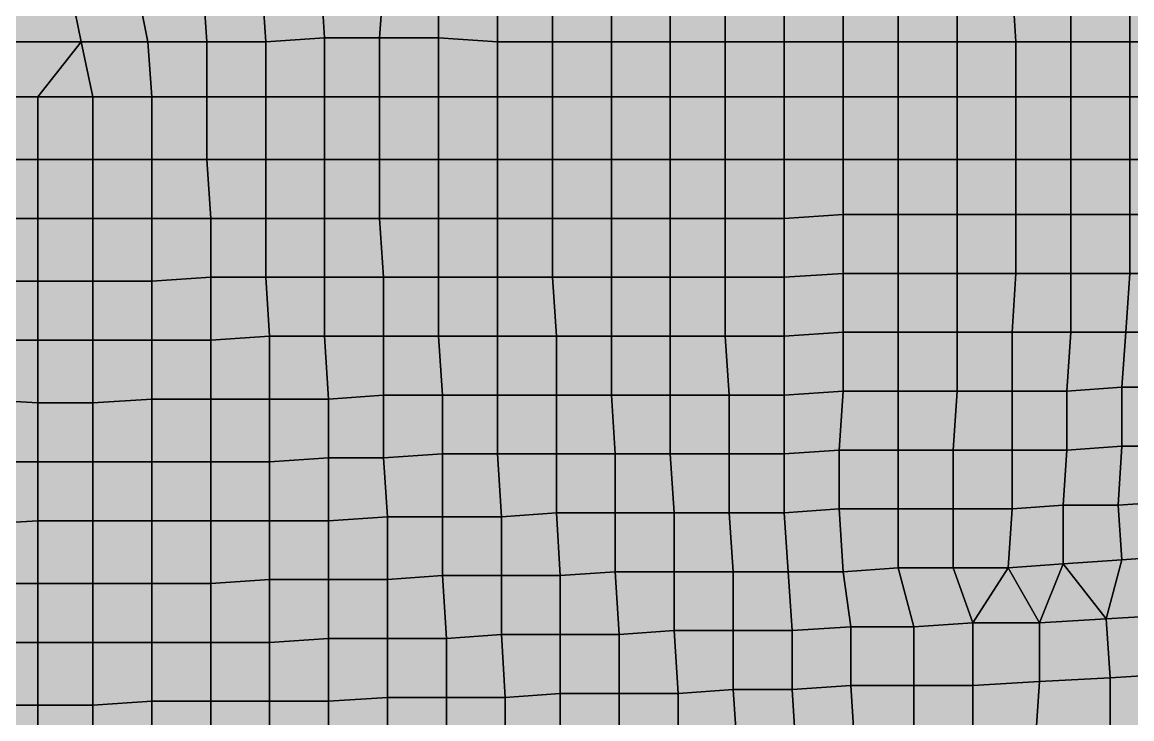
# Model space of a CAD drawing. Header units: metres. Extents: x -7480 to 79269, y -9100 to 45880.
# Drawn here: x 18280 to 23930, y 37971 to 41520 of the extents above; entities that cross this region are included whole.
import ezdxf

# ---------------------------------------------------------------- set-up
doc = ezdxf.new("R2010")
doc.units = ezdxf.units.M
doc.layers.add('COLOR_1', color=1, linetype='Continuous')
doc.layers.add('COLOR_181', color=181, linetype='Continuous')

msp = doc.modelspace()

# ---------------------------------------------------------------- hatches: boundary and pattern name
at = {"layer": 'COLOR_1'}
msp.add_hatch(color=256, dxfattribs=at).paths.add_polyline_path([(18040, 37740), (18360, 37740), (18360, 38040), (18040, 38040)])
at = {"layer": 'COLOR_181'}
for points in [[(18200, 41420), (18580, 41420), (18520, 41720), (18200, 41700)], [(18520, 41720), (18580, 41420), (18920, 41420), (18860, 41720)], [(18860, 41720), (18920, 41420), (19220, 41420), (19200, 41720)], [(19200, 41720), (19220, 41420), (19520, 41420), (19500, 41720)], [(19500, 41720), (19520, 41420), (19820, 41440), (19800, 41740)], [(19800, 41740), (19820, 41440), (20100, 41440), (20120, 41720)], [(20100, 41440), (20400, 41440), (20400, 41720), (20120, 41720)], [(20400, 41440), (20700, 41420), (20700, 41720), (20400, 41720)], [(20700, 41420), (20980, 41420), (20980, 41720), (20700, 41720)], [(20980, 41420), (21280, 41420), (21280, 41720), (20980, 41720)], [(21280, 41420), (21580, 41420), (21580, 41720), (21280, 41720)], [(21580, 41420), (21860, 41420), (21860, 41720), (21580, 41720)], [(21860, 41420), (22160, 41420), (22160, 41720), (21860, 41720)], [(22160, 41420), (22460, 41420), (22460, 41720), (22160, 41720)], [(22460, 41420), (22740, 41420), (22740, 41720), (22460, 41720)], [(22740, 41420), (23040, 41420), (23040, 41720), (22740, 41720)], [(23040, 41420), (23340, 41420), (23320, 41720), (23040, 41720)], [(23320, 41720), (23340, 41420), (23620, 41420), (23620, 41720)], [(23620, 41420), (23920, 41420), (23920, 41720), (23620, 41720)], [(23920, 41420), (24220, 41420), (24220, 41720), (23920, 41720)], [(18200, 41140), (18360, 41140), (18580, 41420), (18200, 41420)], [(18360, 41140), (18640, 41140), (18580, 41420)], [(18580, 41420), (18640, 41140), (18940, 41140), (18920, 41420)], [(18920, 41420), (18940, 41140), (19220, 41140), (19220, 41420)], [(19220, 41140), (19520, 41140), (19520, 41420), (19220, 41420)], [(19520, 41140), (19820, 41140), (19820, 41440), (19520, 41420)], [(19820, 41140), (20100, 41140), (20100, 41440), (19820, 41440)], [(20100, 41140), (20400, 41140), (20400, 41440), (20100, 41440)], [(20400, 41140), (20700, 41140), (20700, 41420), (20400, 41440)], [(20700, 41140), (20980, 41140), (20980, 41420), (20700, 41420)], [(20980, 41140), (21280, 41140), (21280, 41420), (20980, 41420)], [(21280, 41140), (21580, 41140), (21580, 41420), (21280, 41420)], [(21580, 41140), (21860, 41140), (21860, 41420), (21580, 41420)], [(21860, 41140), (22160, 41140), (22160, 41420), (21860, 41420)], [(22160, 41140), (22460, 41140), (22460, 41420), (22160, 41420)], [(22460, 41140), (22740, 41140), (22740, 41420), (22460, 41420)], [(22740, 41140), (23040, 41140), (23040, 41420), (22740, 41420)], [(23040, 41140), (23340, 41140), (23340, 41420), (23040, 41420)], [(23340, 41140), (23620, 41140), (23620, 41420), (23340, 41420)], [(23620, 41140), (23920, 41140), (23920, 41420), (23620, 41420)], [(23920, 41140), (24200, 41140), (24220, 41420), (23920, 41420)], [(18020, 40820), (18360, 40820), (18360, 41140), (18200, 41140)], [(18360, 40820), (18640, 40820), (18640, 41140), (18360, 41140)], [(18640, 40820), (18940, 40820), (18940, 41140), (18640, 41140)], [(18940, 40820), (19220, 40820), (19220, 41140), (18940, 41140)], [(19220, 40820), (19520, 40820), (19520, 41140), (19220, 41140)], [(19520, 40820), (19820, 40820), (19820, 41140), (19520, 41140)], [(19820, 40820), (20100, 40820), (20100, 41140), (19820, 41140)], [(20100, 40820), (20400, 40820), (20400, 41140), (20100, 41140)], [(20400, 40820), (20700, 40820), (20700, 41140), (20400, 41140)], [(20700, 40820), (20980, 40820), (20980, 41140), (20700, 41140)], [(20980, 40820), (21280, 40820), (21280, 41140), (20980, 41140)], [(21280, 40820), (21580, 40820), (21580, 41140), (21280, 41140)], [(21580, 40820), (21860, 40820), (21860, 41140), (21580, 41140)], [(21860, 40820), (22160, 40820), (22160, 41140), (21860, 41140)], [(22160, 40820), (22460, 40820), (22460, 41140), (22160, 41140)], [(22460, 40820), (22740, 40820), (22740, 41140), (22460, 41140)], [(22740, 40820), (23040, 40820), (23040, 41140), (22740, 41140)], [(23040, 40820), (23340, 40820), (23340, 41140), (23040, 41140)], [(23340, 40820), (23620, 40820), (23620, 41140), (23340, 41140)], [(23620, 40820), (23920, 40820), (23920, 41140), (23620, 41140)], [(23920, 40820), (24200, 40820), (24200, 41140), (23920, 41140)], [(18020, 40820), (18040, 40520), (18360, 40520), (18360, 40820)], [(18360, 40520), (18640, 40520), (18640, 40820), (18360, 40820)], [(18640, 40520), (18940, 40520), (18940, 40820), (18640, 40820)], [(18940, 40520), (19240, 40520), (19220, 40820), (18940, 40820)], [(19220, 40820), (19240, 40520), (19520, 40520), (19520, 40820)], [(19520, 40520), (19820, 40520), (19820, 40820), (19520, 40820)], [(19820, 40520), (20100, 40520), (20100, 40820), (19820, 40820)], [(20100, 40520), (20400, 40520), (20400, 40820), (20100, 40820)], [(20400, 40520), (20700, 40520), (20700, 40820), (20400, 40820)], [(20700, 40520), (20980, 40520), (20980, 40820), (20700, 40820)], [(20980, 40520), (21280, 40520), (21280, 40820), (20980, 40820)], [(21280, 40520), (21580, 40520), (21580, 40820), (21280, 40820)], [(21580, 40520), (21860, 40520), (21860, 40820), (21580, 40820)], [(21860, 40520), (22160, 40520), (22160, 40820), (21860, 40820)], [(22160, 40520), (22460, 40540), (22460, 40820), (22160, 40820)], [(22460, 40540), (22740, 40540), (22740, 40820), (22460, 40820)], [(22740, 40540), (23040, 40540), (23040, 40820), (22740, 40820)], [(23040, 40540), (23340, 40540), (23340, 40820), (23040, 40820)], [(23340, 40540), (23620, 40540), (23620, 40820), (23340, 40820)], [(23620, 40540), (23920, 40540), (23920, 40820), (23620, 40820)], [(23920, 40540), (24200, 40540), (24200, 40820), (23920, 40820)], [(18040, 40200), (18360, 40200), (18360, 40520), (18040, 40520)], [(18360, 40200), (18640, 40200), (18640, 40520), (18360, 40520)], [(18640, 40200), (18940, 40200), (18940, 40520), (18640, 40520)], [(18940, 40200), (19240, 40220), (19240, 40520), (18940, 40520)], [(19240, 40220), (19520, 40220), (19520, 40520), (19240, 40520)], [(19520, 40220), (19820, 40220), (19820, 40520), (19520, 40520)], [(19820, 40220), (20120, 40220), (20100, 40520), (19820, 40520)], [(20100, 40520), (20120, 40220), (20400, 40220), (20400, 40520)], [(20400, 40220), (20700, 40220), (20700, 40520), (20400, 40520)], [(20700, 40220), (20980, 40220), (20980, 40520), (20700, 40520)], [(20980, 40220), (21280, 40220), (21280, 40520), (20980, 40520)], [(21280, 40220), (21580, 40220), (21580, 40520), (21280, 40520)], [(21580, 40220), (21860, 40220), (21860, 40520), (21580, 40520)], [(21860, 40220), (22160, 40220), (22160, 40520), (21860, 40520)], [(22160, 40220), (22460, 40240), (22460, 40540), (22160, 40520)], [(22460, 40240), (22740, 40240), (22740, 40540), (22460, 40540)], [(22740, 40240), (23040, 40240), (23040, 40540), (22740, 40540)], [(23040, 40240), (23340, 40240), (23340, 40540), (23040, 40540)], [(23340, 40240), (23620, 40240), (23620, 40540), (23340, 40540)], [(23620, 40240), (23920, 40240), (23920, 40540), (23620, 40540)], [(23920, 40240), (24200, 40240), (24200, 40540), (23920, 40540)], [(22160, 39920), (22460, 39940), (22460, 40240), (22160, 40220)], [(22460, 39940), (22740, 39940), (22740, 40240), (22460, 40240)], [(22740, 39940), (23040, 39940), (23040, 40240), (22740, 40240)], [(23040, 39940), (23320, 39940), (23340, 40240), (23040, 40240)], [(23320, 39940), (23620, 39940), (23620, 40240), (23340, 40240)], [(23620, 39940), (23900, 39940), (23920, 40240), (23620, 40240)], [(23900, 39940), (24180, 39940), (24200, 40240), (23920, 40240)], [(18040, 39900), (18360, 39900), (18360, 40200), (18040, 40200)], [(18360, 39900), (18640, 39900), (18640, 40200), (18360, 40200)], [(18640, 39900), (18940, 39900), (18940, 40200), (18640, 40200)], [(18940, 39900), (19240, 39900), (19240, 40220), (18940, 40200)], [(19240, 39900), (19540, 39920), (19520, 40220), (19240, 40220)], [(19520, 40220), (19540, 39920), (19820, 39920), (19820, 40220)], [(19820, 39920), (20120, 39920), (20120, 40220), (19820, 40220)], [(20120, 39920), (20400, 39920), (20400, 40220), (20120, 40220)], [(20400, 39920), (20700, 39920), (20700, 40220), (20400, 40220)], [(20700, 39920), (21000, 39920), (20980, 40220), (20700, 40220)], [(20980, 40220), (21000, 39920), (21280, 39920), (21280, 40220)], [(21280, 39920), (21580, 39920), (21580, 40220), (21280, 40220)], [(21580, 39920), (21860, 39920), (21860, 40220), (21580, 40220)], [(21860, 39920), (22160, 39920), (22160, 40220), (21860, 40220)], [(18040, 39600), (18360, 39580), (18360, 39900), (18040, 39900)], [(18360, 39580), (18640, 39580), (18640, 39900), (18360, 39900)], [(18640, 39580), (18940, 39600), (18940, 39900), (18640, 39900)], [(18940, 39600), (19240, 39600), (19240, 39900), (18940, 39900)], [(19240, 39600), (19540, 39600), (19540, 39920), (19240, 39900)], [(19540, 39600), (19840, 39600), (19820, 39920), (19540, 39920)], [(19820, 39920), (19840, 39600), (20120, 39620), (20120, 39920)], [(20120, 39620), (20420, 39620), (20400, 39920), (20120, 39920)], [(20400, 39920), (20420, 39620), (20700, 39620), (20700, 39920)], [(20700, 39620), (21000, 39620), (21000, 39920), (20700, 39920)], [(21000, 39620), (21280, 39620), (21280, 39920), (21000, 39920)], [(21280, 39620), (21580, 39620), (21580, 39920), (21280, 39920)], [(21580, 39620), (21880, 39620), (21860, 39920), (21580, 39920)], [(21860, 39920), (21880, 39620), (22160, 39620), (22160, 39920)], [(22160, 39620), (22460, 39640), (22460, 39940), (22160, 39920)], [(22460, 39640), (22740, 39640), (22740, 39940), (22460, 39940)], [(22740, 39640), (23040, 39640), (23040, 39940), (22740, 39940)], [(23040, 39640), (23320, 39640), (23320, 39940), (23040, 39940)], [(23320, 39640), (23600, 39640), (23620, 39940), (23320, 39940)], [(23600, 39640), (23880, 39660), (23900, 39940), (23620, 39940)], [(23880, 39660), (24160, 39660), (24180, 39940), (23900, 39940)], [(19840, 39300), (20120, 39300), (20120, 39620), (19840, 39600)], [(20120, 39300), (20420, 39320), (20420, 39620), (20120, 39620)], [(20420, 39320), (20700, 39320), (20700, 39620), (20420, 39620)], [(20700, 39320), (21000, 39320), (21000, 39620), (20700, 39620)], [(21000, 39320), (21300, 39320), (21280, 39620), (21000, 39620)], [(21280, 39620), (21300, 39320), (21580, 39320), (21580, 39620)], [(21580, 39320), (21880, 39320), (21880, 39620), (21580, 39620)], [(21880, 39320), (22160, 39320), (22160, 39620), (21880, 39620)], [(22160, 39320), (22440, 39340), (22460, 39640), (22160, 39620)], [(22440, 39340), (22740, 39340), (22740, 39640), (22460, 39640)], [(22740, 39340), (23020, 39340), (23040, 39640), (22740, 39640)], [(23020, 39340), (23320, 39340), (23320, 39640), (23040, 39640)], [(23320, 39340), (23600, 39340), (23600, 39640), (23320, 39640)], [(23600, 39340), (23880, 39360), (23880, 39660), (23600, 39640)], [(23880, 39360), (24140, 39360), (24160, 39660), (23880, 39660)], [(18040, 39280), (18360, 39280), (18360, 39580), (18040, 39600)], [(18360, 39280), (18640, 39280), (18640, 39580), (18360, 39580)], [(18640, 39280), (18940, 39280), (18940, 39600), (18640, 39580)], [(18940, 39280), (19240, 39280), (19240, 39600), (18940, 39600)], [(19240, 39280), (19540, 39280), (19540, 39600), (19240, 39600)], [(19540, 39280), (19840, 39300), (19840, 39600), (19540, 39600)], [(22160, 39020), (22440, 39040), (22440, 39340), (22160, 39320)], [(22440, 39040), (22740, 39040), (22740, 39340), (22440, 39340)], [(22740, 39040), (23020, 39040), (23020, 39340), (22740, 39340)], [(23020, 39040), (23320, 39040), (23320, 39340), (23020, 39340)], [(23320, 39040), (23580, 39060), (23600, 39340), (23320, 39340)], [(23580, 39060), (23860, 39060), (23880, 39360), (23600, 39340)], [(23860, 39060), (24160, 39080), (24140, 39360), (23880, 39360)], [(18040, 38960), (18360, 38980), (18360, 39280), (18040, 39280)], [(18360, 38980), (18640, 38980), (18640, 39280), (18360, 39280)], [(18640, 38980), (18940, 38980), (18940, 39280), (18640, 39280)], [(18940, 38980), (19240, 38980), (19240, 39280), (18940, 39280)], [(19240, 38980), (19540, 38980), (19540, 39280), (19240, 39280)], [(19540, 38980), (19840, 38980), (19840, 39300), (19540, 39280)], [(19840, 38980), (20140, 39000), (20120, 39300), (19840, 39300)], [(20120, 39300), (20140, 39000), (20420, 39000), (20420, 39320)], [(20420, 39000), (20720, 39000), (20700, 39320), (20420, 39320)], [(20700, 39320), (20720, 39000), (21000, 39020), (21000, 39320)], [(21000, 39020), (21300, 39020), (21300, 39320), (21000, 39320)], [(21300, 39020), (21600, 39020), (21580, 39320), (21300, 39320)], [(21580, 39320), (21600, 39020), (21880, 39020), (21880, 39320)], [(21880, 39020), (22160, 39020), (22160, 39320), (21880, 39320)], [(23300, 38740), (23580, 38760), (23580, 39060), (23320, 39040)], [(23580, 38760), (23880, 38780), (23860, 39060), (23580, 39060)], [(23860, 39060), (23880, 38780), (24140, 38800), (24160, 39080)], [(19840, 38680), (20140, 38680), (20140, 39000), (19840, 38980)], [(20140, 38680), (20420, 38700), (20420, 39000), (20140, 39000)], [(20420, 38700), (20720, 38700), (20720, 39000), (20420, 39000)], [(20720, 38700), (21020, 38700), (21000, 39020), (20720, 39000)], [(21000, 39020), (21020, 38700), (21300, 38720), (21300, 39020)], [(21300, 38720), (21600, 38720), (21600, 39020), (21300, 39020)], [(21600, 38720), (21900, 38720), (21880, 39020), (21600, 39020)], [(21880, 39020), (21900, 38720), (22180, 38720), (22160, 39020)], [(22160, 39020), (22180, 38720), (22460, 38720), (22440, 39040)], [(22440, 39040), (22460, 38720), (22740, 38740), (22740, 39040)], [(22740, 38740), (23020, 38740), (23020, 39040), (22740, 39040)], [(23020, 38740), (23300, 38740), (23320, 39040), (23020, 39040)], [(18040, 38660), (18360, 38660), (18360, 38980), (18040, 38960)], [(18360, 38660), (18640, 38660), (18640, 38980), (18360, 38980)], [(18640, 38660), (18940, 38660), (18940, 38980), (18640, 38980)], [(18940, 38660), (19240, 38660), (19240, 38980), (18940, 38980)], [(19240, 38660), (19540, 38680), (19540, 38980), (19240, 38980)], [(19540, 38680), (19840, 38680), (19840, 38980), (19540, 38980)], [(23300, 38740), (23460, 38460), (23580, 38760)], [(23460, 38460), (23800, 38480), (23580, 38760)], [(23580, 38760), (23800, 38480), (23880, 38780)], [(23800, 38480), (24140, 38500), (24140, 38800), (23880, 38780)], [(21020, 38400), (21320, 38400), (21300, 38720), (21020, 38700)], [(21300, 38720), (21320, 38400), (21600, 38420), (21600, 38720)], [(21600, 38420), (21900, 38420), (21900, 38720), (21600, 38720)], [(21900, 38420), (22200, 38420), (22180, 38720), (21900, 38720)], [(22180, 38720), (22200, 38420), (22500, 38440), (22460, 38720)], [(22460, 38720), (22500, 38440), (22820, 38440), (22740, 38740)], [(22740, 38740), (22820, 38440), (23120, 38460), (23020, 38740)], [(23020, 38740), (23120, 38460), (23300, 38740)], [(23120, 38460), (23460, 38460), (23300, 38740)], [(18040, 38360), (18360, 38360), (18360, 38660), (18040, 38660)], [(18360, 38360), (18640, 38360), (18640, 38660), (18360, 38660)], [(18640, 38360), (18940, 38360), (18940, 38660), (18640, 38660)], [(18940, 38360), (19240, 38360), (19240, 38660), (18940, 38660)], [(19240, 38360), (19540, 38360), (19540, 38680), (19240, 38660)], [(19540, 38360), (19840, 38380), (19840, 38680), (19540, 38680)], [(19840, 38380), (20140, 38380), (20140, 38680), (19840, 38680)], [(20140, 38380), (20440, 38380), (20420, 38700), (20140, 38680)], [(20420, 38700), (20440, 38380), (20720, 38400), (20720, 38700)], [(20720, 38400), (21020, 38400), (21020, 38700), (20720, 38700)], [(23460, 38160), (23820, 38180), (23800, 38480), (23460, 38460)], [(23800, 38480), (23820, 38180), (24140, 38200), (24140, 38500)], [(21320, 38100), (21620, 38100), (21600, 38420), (21320, 38400)], [(21600, 38420), (21620, 38100), (21900, 38120), (21900, 38420)], [(21900, 38120), (22200, 38120), (22200, 38420), (21900, 38420)], [(22200, 38120), (22500, 38140), (22500, 38440), (22200, 38420)], [(22500, 38140), (22820, 38140), (22820, 38440), (22500, 38440)], [(22820, 38140), (23120, 38140), (23120, 38460), (22820, 38440)], [(23120, 38140), (23460, 38160), (23460, 38460), (23120, 38460)], [(19540, 38060), (19840, 38060), (19840, 38380), (19540, 38360)], [(19840, 38060), (20140, 38080), (20140, 38380), (19840, 38380)], [(20140, 38080), (20440, 38080), (20440, 38380), (20140, 38380)], [(20440, 38080), (20740, 38080), (20720, 38400), (20440, 38380)], [(20720, 38400), (20740, 38080), (21020, 38100), (21020, 38400)], [(21020, 38100), (21320, 38100), (21320, 38400), (21020, 38400)], [(18040, 38040), (18360, 38040), (18360, 38360), (18040, 38360)], [(18360, 38040), (18640, 38040), (18640, 38360), (18360, 38360)], [(18640, 38040), (18940, 38060), (18940, 38360), (18640, 38360)], [(18940, 38060), (19240, 38060), (19240, 38360), (18940, 38360)], [(19240, 38060), (19540, 38060), (19540, 38360), (19240, 38360)], [(23820, 37860), (24140, 37880), (24140, 38200), (23820, 38180)], [(22200, 38120), (22220, 37820), (22520, 37820), (22500, 38140)], [(22500, 38140), (22520, 37820), (22820, 37840), (22820, 38140)], [(22820, 37840), (23120, 37840), (23120, 38140), (22820, 38140)], [(23120, 37840), (23440, 37860), (23460, 38160), (23120, 38140)], [(23440, 37860), (23820, 37860), (23820, 38180), (23460, 38160)], [(20740, 37780), (21020, 37780), (21020, 38100), (20740, 38080)], [(21020, 37780), (21320, 37800), (21320, 38100), (21020, 38100)], [(21320, 37800), (21620, 37800), (21620, 38100), (21320, 38100)], [(21620, 37800), (21920, 37820), (21900, 38120), (21620, 38100)], [(21900, 38120), (21920, 37820), (22220, 37820), (22200, 38120)], [(18360, 37740), (18640, 37740), (18640, 38040), (18360, 38040)], [(18640, 37740), (18940, 37740), (18940, 38060), (18640, 38040)], [(18940, 37740), (19240, 37740), (19240, 38060), (18940, 38060)], [(19240, 37740), (19540, 37760), (19540, 38060), (19240, 38060)], [(19540, 37760), (19840, 37760), (19840, 38060), (19540, 38060)], [(19840, 37760), (20140, 37760), (20140, 38080), (19840, 38060)], [(20140, 37760), (20440, 37780), (20440, 38080), (20140, 38080)], [(20440, 37780), (20740, 37780), (20740, 38080), (20440, 38080)]]:
    msp.add_hatch(color=256, dxfattribs=at).paths.add_polyline_path(points)

# ---------------------------------------------------------------- linework, layer by layer
at = {"layer": 'COLOR_1'}
msp.add_lwpolyline([(18040, 37740), (18360, 37740), (18360, 38040), (18040, 38040)], close=True, dxfattribs=at)
at = {"layer": 'COLOR_181'}
for points in [[(18200, 41420), (18580, 41420), (18520, 41720), (18200, 41700)], [(18520, 41720), (18580, 41420), (18920, 41420), (18860, 41720)], [(18860, 41720), (18920, 41420), (19220, 41420), (19200, 41720)], [(19200, 41720), (19220, 41420), (19520, 41420), (19500, 41720)], [(19500, 41720), (19520, 41420), (19820, 41440), (19800, 41740)], [(19800, 41740), (19820, 41440), (20100, 41440), (20120, 41720)], [(20100, 41440), (20400, 41440), (20400, 41720), (20120, 41720)], [(20400, 41440), (20700, 41420), (20700, 41720), (20400, 41720)], [(20700, 41420), (20980, 41420), (20980, 41720), (20700, 41720)], [(20980, 41420), (21280, 41420), (21280, 41720), (20980, 41720)], [(21280, 41420), (21580, 41420), (21580, 41720), (21280, 41720)], [(21580, 41420), (21860, 41420), (21860, 41720), (21580, 41720)], [(21860, 41420), (22160, 41420), (22160, 41720), (21860, 41720)], [(22160, 41420), (22460, 41420), (22460, 41720), (22160, 41720)], [(22460, 41420), (22740, 41420), (22740, 41720), (22460, 41720)], [(22740, 41420), (23040, 41420), (23040, 41720), (22740, 41720)], [(23040, 41420), (23340, 41420), (23320, 41720), (23040, 41720)], [(23320, 41720), (23340, 41420), (23620, 41420), (23620, 41720)], [(23620, 41420), (23920, 41420), (23920, 41720), (23620, 41720)], [(23920, 41420), (24220, 41420), (24220, 41720), (23920, 41720)], [(18200, 41140), (18360, 41140), (18580, 41420), (18200, 41420)], [(18360, 41140), (18640, 41140), (18580, 41420)], [(18580, 41420), (18640, 41140), (18940, 41140), (18920, 41420)], [(18920, 41420), (18940, 41140), (19220, 41140), (19220, 41420)], [(19220, 41140), (19520, 41140), (19520, 41420), (19220, 41420)], [(19520, 41140), (19820, 41140), (19820, 41440), (19520, 41420)], [(19820, 41140), (20100, 41140), (20100, 41440), (19820, 41440)], [(20100, 41140), (20400, 41140), (20400, 41440), (20100, 41440)], [(20400, 41140), (20700, 41140), (20700, 41420), (20400, 41440)], [(20700, 41140), (20980, 41140), (20980, 41420), (20700, 41420)], [(20980, 41140), (21280, 41140), (21280, 41420), (20980, 41420)], [(21280, 41140), (21580, 41140), (21580, 41420), (21280, 41420)], [(21580, 41140), (21860, 41140), (21860, 41420), (21580, 41420)], [(21860, 41140), (22160, 41140), (22160, 41420), (21860, 41420)], [(22160, 41140), (22460, 41140), (22460, 41420), (22160, 41420)], [(22460, 41140), (22740, 41140), (22740, 41420), (22460, 41420)], [(22740, 41140), (23040, 41140), (23040, 41420), (22740, 41420)], [(23040, 41140), (23340, 41140), (23340, 41420), (23040, 41420)], [(23340, 41140), (23620, 41140), (23620, 41420), (23340, 41420)], [(23620, 41140), (23920, 41140), (23920, 41420), (23620, 41420)], [(23920, 41140), (24200, 41140), (24220, 41420), (23920, 41420)], [(18020, 40820), (18360, 40820), (18360, 41140), (18200, 41140)], [(18360, 40820), (18640, 40820), (18640, 41140), (18360, 41140)], [(18640, 40820), (18940, 40820), (18940, 41140), (18640, 41140)], [(18940, 40820), (19220, 40820), (19220, 41140), (18940, 41140)], [(19220, 40820), (19520, 40820), (19520, 41140), (19220, 41140)], [(19520, 40820), (19820, 40820), (19820, 41140), (19520, 41140)], [(19820, 40820), (20100, 40820), (20100, 41140), (19820, 41140)], [(20100, 40820), (20400, 40820), (20400, 41140), (20100, 41140)], [(20400, 40820), (20700, 40820), (20700, 41140), (20400, 41140)], [(20700, 40820), (20980, 40820), (20980, 41140), (20700, 41140)], [(20980, 40820), (21280, 40820), (21280, 41140), (20980, 41140)], [(21280, 40820), (21580, 40820), (21580, 41140), (21280, 41140)], [(21580, 40820), (21860, 40820), (21860, 41140), (21580, 41140)], [(21860, 40820), (22160, 40820), (22160, 41140), (21860, 41140)], [(22160, 40820), (22460, 40820), (22460, 41140), (22160, 41140)], [(22460, 40820), (22740, 40820), (22740, 41140), (22460, 41140)], [(22740, 40820), (23040, 40820), (23040, 41140), (22740, 41140)], [(23040, 40820), (23340, 40820), (23340, 41140), (23040, 41140)], [(23340, 40820), (23620, 40820), (23620, 41140), (23340, 41140)], [(23620, 40820), (23920, 40820), (23920, 41140), (23620, 41140)], [(23920, 40820), (24200, 40820), (24200, 41140), (23920, 41140)], [(18020, 40820), (18040, 40520), (18360, 40520), (18360, 40820)], [(18360, 40520), (18640, 40520), (18640, 40820), (18360, 40820)], [(18640, 40520), (18940, 40520), (18940, 40820), (18640, 40820)], [(18940, 40520), (19240, 40520), (19220, 40820), (18940, 40820)], [(19220, 40820), (19240, 40520), (19520, 40520), (19520, 40820)], [(19520, 40520), (19820, 40520), (19820, 40820), (19520, 40820)], [(19820, 40520), (20100, 40520), (20100, 40820), (19820, 40820)], [(20100, 40520), (20400, 40520), (20400, 40820), (20100, 40820)], [(20400, 40520), (20700, 40520), (20700, 40820), (20400, 40820)], [(20700, 40520), (20980, 40520), (20980, 40820), (20700, 40820)], [(20980, 40520), (21280, 40520), (21280, 40820), (20980, 40820)], [(21280, 40520), (21580, 40520), (21580, 40820), (21280, 40820)], [(21580, 40520), (21860, 40520), (21860, 40820), (21580, 40820)], [(21860, 40520), (22160, 40520), (22160, 40820), (21860, 40820)], [(22160, 40520), (22460, 40540), (22460, 40820), (22160, 40820)], [(22460, 40540), (22740, 40540), (22740, 40820), (22460, 40820)], [(22740, 40540), (23040, 40540), (23040, 40820), (22740, 40820)], [(23040, 40540), (23340, 40540), (23340, 40820), (23040, 40820)], [(23340, 40540), (23620, 40540), (23620, 40820), (23340, 40820)], [(23620, 40540), (23920, 40540), (23920, 40820), (23620, 40820)], [(23920, 40540), (24200, 40540), (24200, 40820), (23920, 40820)], [(18040, 40200), (18360, 40200), (18360, 40520), (18040, 40520)], [(18360, 40200), (18640, 40200), (18640, 40520), (18360, 40520)], [(18640, 40200), (18940, 40200), (18940, 40520), (18640, 40520)], [(18940, 40200), (19240, 40220), (19240, 40520), (18940, 40520)], [(19240, 40220), (19520, 40220), (19520, 40520), (19240, 40520)], [(19520, 40220), (19820, 40220), (19820, 40520), (19520, 40520)], [(19820, 40220), (20120, 40220), (20100, 40520), (19820, 40520)], [(20100, 40520), (20120, 40220), (20400, 40220), (20400, 40520)], [(20400, 40220), (20700, 40220), (20700, 40520), (20400, 40520)], [(20700, 40220), (20980, 40220), (20980, 40520), (20700, 40520)], [(20980, 40220), (21280, 40220), (21280, 40520), (20980, 40520)], [(21280, 40220), (21580, 40220), (21580, 40520), (21280, 40520)], [(21580, 40220), (21860, 40220), (21860, 40520), (21580, 40520)], [(21860, 40220), (22160, 40220), (22160, 40520), (21860, 40520)], [(22160, 40220), (22460, 40240), (22460, 40540), (22160, 40520)], [(22460, 40240), (22740, 40240), (22740, 40540), (22460, 40540)], [(22740, 40240), (23040, 40240), (23040, 40540), (22740, 40540)], [(23040, 40240), (23340, 40240), (23340, 40540), (23040, 40540)], [(23340, 40240), (23620, 40240), (23620, 40540), (23340, 40540)], [(23620, 40240), (23920, 40240), (23920, 40540), (23620, 40540)], [(23920, 40240), (24200, 40240), (24200, 40540), (23920, 40540)], [(22160, 39920), (22460, 39940), (22460, 40240), (22160, 40220)], [(22460, 39940), (22740, 39940), (22740, 40240), (22460, 40240)], [(22740, 39940), (23040, 39940), (23040, 40240), (22740, 40240)], [(23040, 39940), (23320, 39940), (23340, 40240), (23040, 40240)], [(23320, 39940), (23620, 39940), (23620, 40240), (23340, 40240)], [(23620, 39940), (23900, 39940), (23920, 40240), (23620, 40240)], [(23900, 39940), (24180, 39940), (24200, 40240), (23920, 40240)], [(18040, 39900), (18360, 39900), (18360, 40200), (18040, 40200)], [(18360, 39900), (18640, 39900), (18640, 40200), (18360, 40200)], [(18640, 39900), (18940, 39900), (18940, 40200), (18640, 40200)], [(18940, 39900), (19240, 39900), (19240, 40220), (18940, 40200)], [(19240, 39900), (19540, 39920), (19520, 40220), (19240, 40220)], [(19520, 40220), (19540, 39920), (19820, 39920), (19820, 40220)], [(19820, 39920), (20120, 39920), (20120, 40220), (19820, 40220)], [(20120, 39920), (20400, 39920), (20400, 40220), (20120, 40220)], [(20400, 39920), (20700, 39920), (20700, 40220), (20400, 40220)], [(20700, 39920), (21000, 39920), (20980, 40220), (20700, 40220)], [(20980, 40220), (21000, 39920), (21280, 39920), (21280, 40220)], [(21280, 39920), (21580, 39920), (21580, 40220), (21280, 40220)], [(21580, 39920), (21860, 39920), (21860, 40220), (21580, 40220)], [(21860, 39920), (22160, 39920), (22160, 40220), (21860, 40220)], [(18040, 39600), (18360, 39580), (18360, 39900), (18040, 39900)], [(18360, 39580), (18640, 39580), (18640, 39900), (18360, 39900)], [(18640, 39580), (18940, 39600), (18940, 39900), (18640, 39900)], [(18940, 39600), (19240, 39600), (19240, 39900), (18940, 39900)], [(19240, 39600), (19540, 39600), (19540, 39920), (19240, 39900)], [(19540, 39600), (19840, 39600), (19820, 39920), (19540, 39920)], [(19820, 39920), (19840, 39600), (20120, 39620), (20120, 39920)], [(20120, 39620), (20420, 39620), (20400, 39920), (20120, 39920)], [(20400, 39920), (20420, 39620), (20700, 39620), (20700, 39920)], [(20700, 39620), (21000, 39620), (21000, 39920), (20700, 39920)], [(21000, 39620), (21280, 39620), (21280, 39920), (21000, 39920)], [(21280, 39620), (21580, 39620), (21580, 39920), (21280, 39920)], [(21580, 39620), (21880, 39620), (21860, 39920), (21580, 39920)], [(21860, 39920), (21880, 39620), (22160, 39620), (22160, 39920)], [(22160, 39620), (22460, 39640), (22460, 39940), (22160, 39920)], [(22460, 39640), (22740, 39640), (22740, 39940), (22460, 39940)], [(22740, 39640), (23040, 39640), (23040, 39940), (22740, 39940)], [(23040, 39640), (23320, 39640), (23320, 39940), (23040, 39940)], [(23320, 39640), (23600, 39640), (23620, 39940), (23320, 39940)], [(23600, 39640), (23880, 39660), (23900, 39940), (23620, 39940)], [(23880, 39660), (24160, 39660), (24180, 39940), (23900, 39940)], [(19840, 39300), (20120, 39300), (20120, 39620), (19840, 39600)], [(20120, 39300), (20420, 39320), (20420, 39620), (20120, 39620)], [(20420, 39320), (20700, 39320), (20700, 39620), (20420, 39620)], [(20700, 39320), (21000, 39320), (21000, 39620), (20700, 39620)], [(21000, 39320), (21300, 39320), (21280, 39620), (21000, 39620)], [(21280, 39620), (21300, 39320), (21580, 39320), (21580, 39620)], [(21580, 39320), (21880, 39320), (21880, 39620), (21580, 39620)], [(21880, 39320), (22160, 39320), (22160, 39620), (21880, 39620)], [(22160, 39320), (22440, 39340), (22460, 39640), (22160, 39620)], [(22440, 39340), (22740, 39340), (22740, 39640), (22460, 39640)], [(22740, 39340), (23020, 39340), (23040, 39640), (22740, 39640)], [(23020, 39340), (23320, 39340), (23320, 39640), (23040, 39640)], [(23320, 39340), (23600, 39340), (23600, 39640), (23320, 39640)], [(23600, 39340), (23880, 39360), (23880, 39660), (23600, 39640)], [(23880, 39360), (24140, 39360), (24160, 39660), (23880, 39660)], [(18040, 39280), (18360, 39280), (18360, 39580), (18040, 39600)], [(18360, 39280), (18640, 39280), (18640, 39580), (18360, 39580)], [(18640, 39280), (18940, 39280), (18940, 39600), (18640, 39580)], [(18940, 39280), (19240, 39280), (19240, 39600), (18940, 39600)], [(19240, 39280), (19540, 39280), (19540, 39600), (19240, 39600)], [(19540, 39280), (19840, 39300), (19840, 39600), (19540, 39600)], [(22160, 39020), (22440, 39040), (22440, 39340), (22160, 39320)], [(22440, 39040), (22740, 39040), (22740, 39340), (22440, 39340)], [(22740, 39040), (23020, 39040), (23020, 39340), (22740, 39340)], [(23020, 39040), (23320, 39040), (23320, 39340), (23020, 39340)], [(23320, 39040), (23580, 39060), (23600, 39340), (23320, 39340)], [(23580, 39060), (23860, 39060), (23880, 39360), (23600, 39340)], [(23860, 39060), (24160, 39080), (24140, 39360), (23880, 39360)], [(18040, 38960), (18360, 38980), (18360, 39280), (18040, 39280)], [(18360, 38980), (18640, 38980), (18640, 39280), (18360, 39280)], [(18640, 38980), (18940, 38980), (18940, 39280), (18640, 39280)], [(18940, 38980), (19240, 38980), (19240, 39280), (18940, 39280)], [(19240, 38980), (19540, 38980), (19540, 39280), (19240, 39280)], [(19540, 38980), (19840, 38980), (19840, 39300), (19540, 39280)], [(19840, 38980), (20140, 39000), (20120, 39300), (19840, 39300)], [(20120, 39300), (20140, 39000), (20420, 39000), (20420, 39320)], [(20420, 39000), (20720, 39000), (20700, 39320), (20420, 39320)], [(20700, 39320), (20720, 39000), (21000, 39020), (21000, 39320)], [(21000, 39020), (21300, 39020), (21300, 39320), (21000, 39320)], [(21300, 39020), (21600, 39020), (21580, 39320), (21300, 39320)], [(21580, 39320), (21600, 39020), (21880, 39020), (21880, 39320)], [(21880, 39020), (22160, 39020), (22160, 39320), (21880, 39320)], [(23300, 38740), (23580, 38760), (23580, 39060), (23320, 39040)], [(23580, 38760), (23880, 38780), (23860, 39060), (23580, 39060)], [(23860, 39060), (23880, 38780), (24140, 38800), (24160, 39080)], [(19840, 38680), (20140, 38680), (20140, 39000), (19840, 38980)], [(20140, 38680), (20420, 38700), (20420, 39000), (20140, 39000)], [(20420, 38700), (20720, 38700), (20720, 39000), (20420, 39000)], [(20720, 38700), (21020, 38700), (21000, 39020), (20720, 39000)], [(21000, 39020), (21020, 38700), (21300, 38720), (21300, 39020)], [(21300, 38720), (21600, 38720), (21600, 39020), (21300, 39020)], [(21600, 38720), (21900, 38720), (21880, 39020), (21600, 39020)], [(21880, 39020), (21900, 38720), (22180, 38720), (22160, 39020)], [(22160, 39020), (22180, 38720), (22460, 38720), (22440, 39040)], [(22440, 39040), (22460, 38720), (22740, 38740), (22740, 39040)], [(22740, 38740), (23020, 38740), (23020, 39040), (22740, 39040)], [(23020, 38740), (23300, 38740), (23320, 39040), (23020, 39040)], [(18040, 38660), (18360, 38660), (18360, 38980), (18040, 38960)], [(18360, 38660), (18640, 38660), (18640, 38980), (18360, 38980)], [(18640, 38660), (18940, 38660), (18940, 38980), (18640, 38980)], [(18940, 38660), (19240, 38660), (19240, 38980), (18940, 38980)], [(19240, 38660), (19540, 38680), (19540, 38980), (19240, 38980)], [(19540, 38680), (19840, 38680), (19840, 38980), (19540, 38980)], [(23300, 38740), (23460, 38460), (23580, 38760)], [(23460, 38460), (23800, 38480), (23580, 38760)], [(23580, 38760), (23800, 38480), (23880, 38780)], [(23800, 38480), (24140, 38500), (24140, 38800), (23880, 38780)], [(21020, 38400), (21320, 38400), (21300, 38720), (21020, 38700)], [(21300, 38720), (21320, 38400), (21600, 38420), (21600, 38720)], [(21600, 38420), (21900, 38420), (21900, 38720), (21600, 38720)], [(21900, 38420), (22200, 38420), (22180, 38720), (21900, 38720)], [(22180, 38720), (22200, 38420), (22500, 38440), (22460, 38720)], [(22460, 38720), (22500, 38440), (22820, 38440), (22740, 38740)], [(22740, 38740), (22820, 38440), (23120, 38460), (23020, 38740)], [(23020, 38740), (23120, 38460), (23300, 38740)], [(23120, 38460), (23460, 38460), (23300, 38740)], [(18040, 38360), (18360, 38360), (18360, 38660), (18040, 38660)], [(18360, 38360), (18640, 38360), (18640, 38660), (18360, 38660)], [(18640, 38360), (18940, 38360), (18940, 38660), (18640, 38660)], [(18940, 38360), (19240, 38360), (19240, 38660), (18940, 38660)], [(19240, 38360), (19540, 38360), (19540, 38680), (19240, 38660)], [(19540, 38360), (19840, 38380), (19840, 38680), (19540, 38680)], [(19840, 38380), (20140, 38380), (20140, 38680), (19840, 38680)], [(20140, 38380), (20440, 38380), (20420, 38700), (20140, 38680)], [(20420, 38700), (20440, 38380), (20720, 38400), (20720, 38700)], [(20720, 38400), (21020, 38400), (21020, 38700), (20720, 38700)], [(23460, 38160), (23820, 38180), (23800, 38480), (23460, 38460)], [(23800, 38480), (23820, 38180), (24140, 38200), (24140, 38500)], [(21320, 38100), (21620, 38100), (21600, 38420), (21320, 38400)], [(21600, 38420), (21620, 38100), (21900, 38120), (21900, 38420)], [(21900, 38120), (22200, 38120), (22200, 38420), (21900, 38420)], [(22200, 38120), (22500, 38140), (22500, 38440), (22200, 38420)], [(22500, 38140), (22820, 38140), (22820, 38440), (22500, 38440)], [(22820, 38140), (23120, 38140), (23120, 38460), (22820, 38440)], [(23120, 38140), (23460, 38160), (23460, 38460), (23120, 38460)], [(19540, 38060), (19840, 38060), (19840, 38380), (19540, 38360)], [(19840, 38060), (20140, 38080), (20140, 38380), (19840, 38380)], [(20140, 38080), (20440, 38080), (20440, 38380), (20140, 38380)], [(20440, 38080), (20740, 38080), (20720, 38400), (20440, 38380)], [(20720, 38400), (20740, 38080), (21020, 38100), (21020, 38400)], [(21020, 38100), (21320, 38100), (21320, 38400), (21020, 38400)], [(18040, 38040), (18360, 38040), (18360, 38360), (18040, 38360)], [(18360, 38040), (18640, 38040), (18640, 38360), (18360, 38360)], [(18640, 38040), (18940, 38060), (18940, 38360), (18640, 38360)], [(18940, 38060), (19240, 38060), (19240, 38360), (18940, 38360)], [(19240, 38060), (19540, 38060), (19540, 38360), (19240, 38360)], [(23820, 37860), (24140, 37880), (24140, 38200), (23820, 38180)], [(22200, 38120), (22220, 37820), (22520, 37820), (22500, 38140)], [(22500, 38140), (22520, 37820), (22820, 37840), (22820, 38140)], [(22820, 37840), (23120, 37840), (23120, 38140), (22820, 38140)], [(23120, 37840), (23440, 37860), (23460, 38160), (23120, 38140)], [(23440, 37860), (23820, 37860), (23820, 38180), (23460, 38160)], [(20740, 37780), (21020, 37780), (21020, 38100), (20740, 38080)], [(21020, 37780), (21320, 37800), (21320, 38100), (21020, 38100)], [(21320, 37800), (21620, 37800), (21620, 38100), (21320, 38100)], [(21620, 37800), (21920, 37820), (21900, 38120), (21620, 38100)], [(21900, 38120), (21920, 37820), (22220, 37820), (22200, 38120)], [(18360, 37740), (18640, 37740), (18640, 38040), (18360, 38040)], [(18640, 37740), (18940, 37740), (18940, 38060), (18640, 38040)], [(18940, 37740), (19240, 37740), (19240, 38060), (18940, 38060)], [(19240, 37740), (19540, 37760), (19540, 38060), (19240, 38060)], [(19540, 37760), (19840, 37760), (19840, 38060), (19540, 38060)], [(19840, 37760), (20140, 37760), (20140, 38080), (19840, 38060)], [(20140, 37760), (20440, 37780), (20440, 38080), (20140, 38080)], [(20440, 37780), (20740, 37780), (20740, 38080), (20440, 38080)]]:
    msp.add_lwpolyline(points, close=True, dxfattribs=at)

doc.saveas('drawing.dxf')
